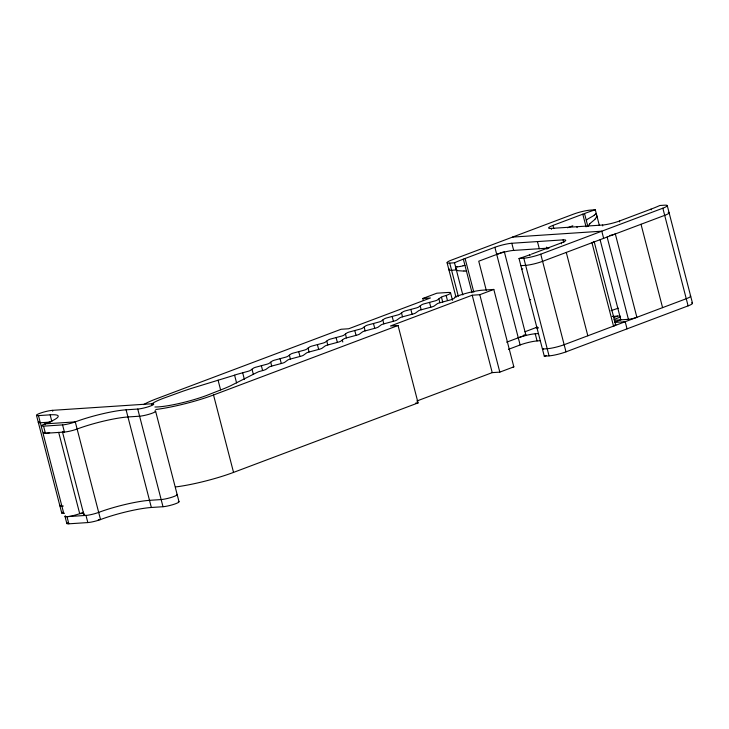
<?xml version="1.0" encoding="UTF-8"?>
<svg xmlns="http://www.w3.org/2000/svg" width="729" height="729" viewBox="0 0 729 729"><rect width="100%" height="100%" fill="white"/><g stroke="black" fill="none" stroke-linecap="round" stroke-linejoin="round"><path stroke-width="1.09" d="M589.725 223.739L595.037 219.311M594.308 215.31L587.957 218.928A18.416 15.655 61.4 0 0 586.326 220.331M542.613 348.981L543.415 348.69L542.759 348.936M531.432 254.157L561.339 242.894A12.429 1.777 -14.5 0 0 563.089 239.877L511.813 243.267A12.429 1.777 -14.5 0 0 494.873 247.286L463.343 259.159A54.374 7.755 -14.5 0 0 454.504 262.786L449.738 263.105L458.322 296.302M551.47 229.316L551.242 228.414A12.429 1.777 -14.5 0 1 552.992 225.398L584.521 213.524A54.374 7.755 -14.5 0 1 595.301 209.77L599.302 225.252M423.33 300.412L422.829 298.48L436.844 293.195L447.898 292.466A12.429 1.777 -14.5 0 1 446.148 295.482C439.806 297.031 440.143 298.298 437.09 300.166A11.318 1.613 -14.5 0 1 435.395 300.813L423.677 303.957A11.318 1.613 -14.5 0 0 421.982 304.594L418.4 307.21A11.318 1.613 -14.5 0 1 416.706 307.848L404.987 310.991A11.318 1.613 -14.5 0 0 403.292 311.638L399.72 314.245A11.318 1.613 -14.5 0 1 398.016 314.882L386.306 318.035A11.318 1.613 -14.5 0 0 384.602 318.673L381.03 321.279A11.318 1.613 -14.5 0 1 379.335 321.917L367.616 325.07A11.318 1.613 -14.5 0 0 365.922 325.708L362.349 328.314A11.318 1.613 -14.5 0 1 360.645 328.961L348.936 332.105A11.318 1.613 -14.5 0 0 347.232 332.743L343.66 335.349A11.318 1.613 -14.5 0 1 341.956 335.996L330.246 339.14A11.318 1.613 -14.5 0 0 328.542 339.778L324.97 342.393A11.318 1.613 -14.5 0 1 323.275 343.031L311.556 346.175A11.318 1.613 -14.5 0 0 309.861 346.822L306.289 349.428A11.318 1.613 -14.5 0 1 304.585 350.066L292.876 353.21A11.318 1.613 -14.5 0 0 291.172 353.857L287.6 356.463A11.318 1.613 -14.5 0 1 285.896 357.101L274.186 360.254A11.318 1.613 -14.5 0 0 272.482 360.891L268.91 363.498A11.318 1.613 -14.5 0 1 267.215 364.136L255.496 367.288A11.318 1.613 -14.5 0 0 253.801 367.926L250.229 370.532A11.318 1.613 -14.5 0 1 248.525 371.179L235.932 374.642A11.044 1.576 -14.5 0 0 234.583 375.18L191.107 388.484A105.659 15.072 -14.5 0 0 182.924 391.218L163.387 398.298A35.42 5.048 -14.5 0 0 151.441 404.294M530.147 254.64L529.819 254.767A54.411 7.764 -14.5 0 1 519.03 258.522L544.29 356.189L549.055 355.87A12.429 1.777 -14.5 0 0 565.996 351.852L688.103 305.87A12.429 1.777 -14.5 0 0 691.584 302.854M503.347 251.942L478.743 261.201L486.289 290.388M567.526 227.767L572.821 225.78M551.242 228.414L602.519 225.033A12.429 1.777 -14.5 0 0 619.459 221.005L651.006 209.132A54.411 7.764 -14.5 0 0 659.827 205.505L664.593 205.186A12.429 1.777 -14.5 0 1 662.843 208.202L540.745 254.184A12.429 1.777 -14.5 0 1 523.805 258.212L519.03 258.522M416.842 401.014L492.23 372.628L499.821 372.127L513.836 366.851L493.815 289.431L479.8 294.707L472.21 295.209L390.452 326L398.052 325.498L418.072 402.909L233.544 472.401A46.61 6.652 -14.5 0 1 175.789 486.917M155.769 409.498A46.61 6.652 -14.5 0 0 213.524 394.981L398.052 325.498M524.998 331.741L537.41 327.066M506.646 342.183L525.855 334.957L504.286 251.587M508.432 349.355L520.132 344.954A12.429 1.777 -14.5 0 1 537.073 340.935L540.271 340.716M83.589 512.186L79.698 513.653A9.322 1.33 -14.5 0 1 68.909 516.451A9.322 1.33 -14.5 0 1 65.391 515.795M613.444 317.662L617.591 316.094M620.516 316.997L615.996 318.701A6.215 0.884 -14.5 0 0 614.055 319.621M614.811 322.09L620.816 319.831L600.104 239.75M543.433 348.772L542.968 348.899M459.917 266.468L463.125 265.939M538.12 328.241L537.109 328.414M459.698 266.513L457.293 266.905M522.766 268.864L521.745 269.001M530.703 299.546L529.719 299.683M595.301 209.77L590.526 210.089A12.429 1.777 -14.5 0 0 573.586 214.107L451.479 260.089A12.429 1.777 -14.5 0 0 449.738 263.105M596.249 216.978L597.142 216.914M512.533 237.098L601.789 231.193L603.639 238.347M496.722 254.43A12.429 1.777 -14.5 0 1 513.663 250.412L549.028 248.07M456.354 269.94L451.588 270.249A12.429 1.777 -14.5 0 1 449.456 269.074M520.88 265.666L525.645 265.356A12.429 1.777 -14.5 0 0 542.586 261.337L664.693 215.356A12.429 1.777 -14.5 0 0 668.174 212.33M493.815 289.431L482.425 290.188A18.644 2.661 -14.5 0 0 457.01 296.22C452.855 297.095 456.053 298.161 452.627 299.145A11.318 1.613 -14.5 0 1 450.923 299.783L439.213 302.927A11.318 1.613 -14.5 0 0 437.509 303.574L433.937 306.18A11.318 1.613 -14.5 0 1 432.242 306.818L420.524 309.971A11.318 1.613 -14.5 0 0 418.829 310.609L415.257 313.215A11.318 1.613 -14.5 0 1 413.553 313.853L401.843 317.006A11.318 1.613 -14.5 0 0 400.139 317.644L396.567 320.25A11.318 1.613 -14.5 0 1 394.863 320.897L383.153 324.041A11.318 1.613 -14.5 0 0 381.449 324.678L377.877 327.294A11.318 1.613 -14.5 0 1 376.182 327.932L364.464 331.075A11.318 1.613 -14.5 0 0 362.769 331.713L359.197 334.329A11.318 1.613 -14.5 0 1 357.492 334.966L345.783 338.11A11.318 1.613 -14.5 0 0 344.079 338.757L340.507 341.363A11.318 1.613 -14.5 0 1 338.803 342.001L327.093 345.154A11.318 1.613 -14.5 0 0 325.389 345.792L321.817 348.398A11.318 1.613 -14.5 0 1 320.122 349.036L308.403 352.189A11.318 1.613 -14.5 0 0 306.709 352.827L303.136 355.433A11.318 1.613 -14.5 0 1 301.432 356.08L289.723 359.224A11.318 1.613 -14.5 0 0 288.019 359.862L284.447 362.477A11.318 1.613 -14.5 0 1 282.743 363.115L271.033 366.259A11.318 1.613 -14.5 0 0 269.329 366.897L265.757 369.512A11.272 1.604 -14.5 0 1 263.78 370.25L258.722 371.662A125.16 17.851 -14.5 0 0 256.562 372.674L230.364 385.887A105.659 15.072 -14.5 0 1 224.404 388.475L206.681 395.437A35.42 5.048 -14.5 0 1 154.912 406.982M422.829 298.48L430.429 297.97L348.672 328.761L341.081 329.262L156.544 398.745A46.61 6.652 -14.5 0 0 143.64 404.595M612.187 316.459L620.005 315.939M609.69 235.531A6.215 0.884 -14.5 0 0 615.322 233.945L636.882 317.315A6.215 0.884 -14.5 0 1 628.416 319.329L615.121 320.204A6.215 0.884 -14.5 0 1 614.255 320.213M535.943 327.613L538.193 327.467M614.848 322.4L625.2 321.717L627.049 328.861M518.283 337.809A12.429 1.777 -14.5 0 1 535.223 333.782L538.43 333.572M523.714 335.094L525.855 334.957M542.44 349.045L547.215 348.726A12.429 1.777 -14.5 0 0 564.155 344.708L686.253 298.726A12.429 1.777 -14.5 0 0 690.144 295.774M513.125 366.897L513.836 366.851M64.462 513.225L63.733 513.28L38.473 415.612A9.322 1.33 -14.5 0 1 39.785 413.352A9.322 1.33 -14.5 0 1 52.488 410.336L151.769 403.775L151.996 404.668M38.473 415.612L50.128 414.837L51.859 421.544M62.566 424.898L64.416 432.042L45.426 433.299L43.576 426.155L62.566 424.898A9.322 1.33 -14.5 0 0 75.278 421.881A37.288 5.322 -14.5 0 1 126.099 409.816L137.754 409.051A9.322 1.33 -14.5 0 0 150.456 406.035A9.322 1.33 -14.5 0 0 151.769 403.775M50.52 422.082L40.323 422.756A9.322 1.33 -14.5 0 1 39.047 421.663M415.694 403.073L418.072 402.909M63.341 506.035L61.883 506.136A9.322 1.33 -14.5 0 1 60.288 505.252M67.569 522.729A9.322 1.33 -14.5 0 0 68.836 523.814L87.826 522.565A9.322 1.33 -14.5 0 0 100.529 519.549A37.288 5.322 -14.5 0 1 151.35 507.484L163.004 506.719A9.322 1.33 -14.5 0 0 174.687 504.067A9.322 1.33 -14.5 0 0 178.323 501.434M84.035 513.371L79.698 513.653L58.675 432.37M98.278 519.695L100.529 519.549L75.278 421.881L44.888 423.886A9.322 1.33 -14.5 0 0 43.576 426.155M463.972 271.097L458.505 270.723A6.506 4.42 -85.3 0 1 456.664 270.094M455.516 266.304L455.643 266.504A1.039 0.665 84.3 0 0 455.862 266.787M456.336 269.174L456.217 268.873A1.786 1.112 82 0 0 456.017 268.454M667.226 205.487L692.486 303.155M662.843 208.202L688.103 305.87M651.006 209.132L651.179 209.834M641.019 224.268L662.579 307.647M619.459 221.005L619.686 221.898M607.12 236.998L628.416 319.329M602.519 225.033L602.746 225.926M594.153 241.572L615.713 324.943M584.521 213.524L587.802 226.2M582.79 214.18L586.061 226.837M576.876 226.719L577.113 227.621M563.089 239.877L563.781 242.557M566.269 252.416L587.829 335.787M561.339 242.894L561.576 243.787M552.992 225.398L553.794 228.532M546.431 247.113L546.978 249.2M537.446 241.572L539.296 248.717M540.745 254.184L565.996 351.852M529.819 254.767L530.001 255.469M523.805 258.212L549.055 355.87M511.813 243.267L513.663 250.412M535.223 333.782L537.073 340.935M494.873 247.286L520.132 344.954M479.8 294.707L499.821 372.127M465.102 258.503L473.823 292.238M463.343 259.159L472.018 292.712M472.21 295.209L492.23 372.628M454.504 262.786L462.824 294.944M447.105 262.804L456.044 297.377M450.531 292.766L452.481 300.293M446.148 295.482L447.406 300.321M441.482 297.241L442.731 302.079M438.876 298.863L439.879 302.735M429.536 302.38L430.784 307.219M420.196 305.907L421.189 309.77M410.846 309.424L412.104 314.263M401.506 312.941L402.508 316.814M392.166 316.459L393.414 321.298M382.816 319.976L383.818 323.849M373.476 323.494L374.724 328.332M364.136 327.011L365.129 330.884M354.786 330.529L356.044 335.367M345.446 334.046L346.448 337.919M342.293 340.06L342.794 341.992M336.105 337.563L337.354 342.402M326.756 341.081L327.758 344.954M317.416 344.607L318.664 349.446M308.075 348.125L309.078 351.989M298.726 351.642L299.983 356.481M289.386 355.16L290.388 359.033M280.045 358.677L281.294 363.516M270.696 362.195L271.698 366.067M261.356 365.712L262.604 370.551M252.015 369.229L253.264 374.068M242.666 372.747L244.425 379.527M234.583 375.18L236.588 382.925M218.08 380.173L220.577 389.851M213.524 394.981L233.544 472.401M155.587 411.138L178.997 501.661M137.754 409.051L163.004 506.719M126.099 409.816L151.35 507.484M87.826 522.565L85.976 515.412L66.986 516.67L68.836 523.814M62.448 431.823L84.008 515.193M52.488 410.336L52.716 411.229M45.125 424.779L44.888 423.886A37.288 5.322 -14.5 0 0 50.128 414.837M65.018 516.451L66.858 523.595M36.496 415.384L61.755 513.052M610.984 310.745A54.374 7.755 -14.5 0 1 618.347 308.167M595.675 213.916A8.11 6.67 -69.5 0 1 594.217 215.073M596.049 213.633A1.039 0.939 -84.1 0 1 595.839 214.144M587.984 226.345A13.313 11.354 75.4 0 1 589.825 223.876M596.459 217.096A6.506 5.413 -76.2 0 1 594.928 219.137M596.641 217.196A1.959 1.768 -85.7 0 0 596.705 216.358L596.705 216.021A1.786 1.631 -86.1 0 1 596.714 215.419M615.012 324.587A6.215 0.884 -14.5 0 1 613.526 326.118L591.966 242.739A6.215 0.884 -14.5 0 0 594.062 241.691M546.504 355.46A54.411 7.764 -14.5 0 1 544.29 356.189M463.033 265.638A18.416 13.742 63 0 1 464.984 265.447M457.293 266.759A8.11 5.258 -81.2 0 1 455.944 266.86M463.954 270.906A13.313 9.914 74.1 0 1 466.66 271.47M456.728 269.912A1.959 1.258 83.3 0 1 456.345 269.22M84.382 514.537A9.322 1.33 -14.5 0 0 87.899 515.203A9.322 1.33 -14.5 0 0 98.688 512.396A37.288 5.322 -14.5 0 1 149.509 500.34L161.164 499.565A9.322 1.33 -14.5 0 0 172.454 497.05A9.322 1.33 -14.5 0 0 176.782 494.335M62.585 431.923A9.322 1.33 -14.5 0 0 77.119 429.026A37.288 5.322 -14.5 0 1 127.94 416.97L139.603 416.195A9.322 1.33 -14.5 0 0 151.277 413.553A9.322 1.33 -14.5 0 0 154.912 410.919M49.69 432.661A9.322 1.33 -14.5 0 1 44.159 432.206M63.733 513.28A9.322 1.33 -14.5 0 1 62.457 512.186"/></g></svg>
